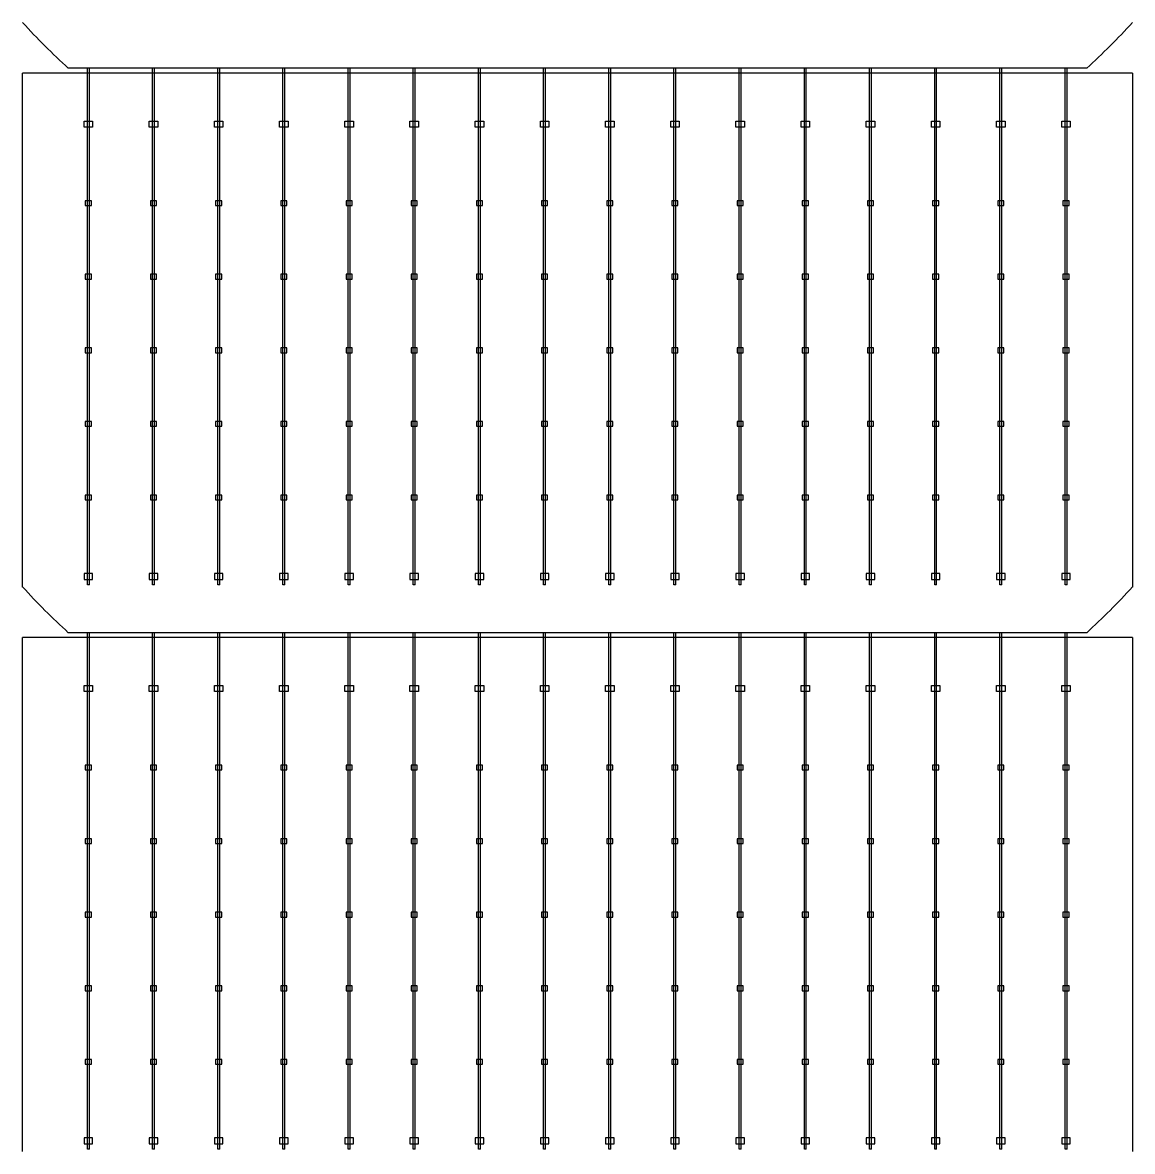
# Model space of a CAD drawing. Header units: millimetres. Extents: x 10297564 to 11610295, y -9287743 to -8409454.
# Drawn here: x 10393046 to 10395587, y -9099437 to -9096851 of the extents above; entities that cross this region are included whole.
import ezdxf

# ---------------------------------------------------------------- set-up
doc = ezdxf.new("R2010")
doc.units = ezdxf.units.MM
doc.header["$LTSCALE"] = 100

msp = doc.modelspace()

# ---------------------------------------------------------------- linework, layer by layer
for p, q in [((10395587.1, -9096967.3), (10393045.7, -9096967.3)), ((10393194.1, -9098139), (10393194.1, -9096956.1)), ((10393198.6, -9098139), (10393198.6, -9096956.1)), ((10393343.3, -9098139), (10393343.3, -9096956.1)), ((10393347.8, -9098139), (10393347.8, -9096956.1)), ((10393492.6, -9098139), (10393492.6, -9096956.1)), ((10393497, -9098139), (10393497, -9096956.1)), ((10393641.8, -9098139), (10393641.8, -9096956.1)), ((10393646.3, -9098139), (10393646.3, -9096956.1)), ((10393791.1, -9098139), (10393791.1, -9096956.1)), ((10393795.5, -9098139), (10393795.5, -9096956.1)), ((10393940.3, -9098139), (10393940.3, -9096956.1)), ((10393944.8, -9098139), (10393944.8, -9096956.1)), ((10394089.6, -9098139), (10394089.6, -9096956.1)), ((10394094, -9098139), (10394094, -9096956.1)), ((10394238.8, -9098139), (10394238.8, -9096956.1)), ((10394243.3, -9098139), (10394243.3, -9096956.1)), ((10394388.1, -9098139), (10394388.1, -9096956.1)), ((10394392.5, -9098139), (10394392.5, -9096956.1)), ((10394537.3, -9098139), (10394537.3, -9096956.1)), ((10394541.8, -9098139), (10394541.8, -9096956.1)), ((10394686.6, -9098139), (10394686.6, -9096956.1)), ((10394691, -9098139), (10394691, -9096956.1)), ((10394835.8, -9098139), (10394835.8, -9096956.1)), ((10394840.3, -9098139), (10394840.3, -9096956.1)), ((10394985.1, -9098139), (10394985.1, -9096956.1)), ((10394989.5, -9098139), (10394989.5, -9096956.1)), ((10395134.3, -9098139), (10395134.3, -9096956.1)), ((10395138.8, -9098139), (10395138.8, -9096956.1)), ((10395283.6, -9098139), (10395283.6, -9096956.1)), ((10395288, -9098139), (10395288, -9096956.1)), ((10395432.8, -9098139), (10395432.8, -9096956.1)), ((10395437.3, -9098139), (10395437.3, -9096956.1)), ((10395587.1, -9098260), (10393045.7, -9098260)), ((10393194.1, -9099431.6), (10393194.1, -9098248.7)), ((10393198.6, -9099431.6), (10393198.6, -9098248.7)), ((10393343.3, -9099431.6), (10393343.3, -9098248.7)), ((10393347.8, -9099431.6), (10393347.8, -9098248.7)), ((10393492.6, -9099431.6), (10393492.6, -9098248.7)), ((10393497, -9099431.6), (10393497, -9098248.7)), ((10393641.8, -9099431.6), (10393641.8, -9098248.7)), ((10393646.3, -9099431.6), (10393646.3, -9098248.7)), ((10393791.1, -9099431.6), (10393791.1, -9098248.7)), ((10393795.5, -9099431.6), (10393795.5, -9098248.7)), ((10393940.3, -9099431.6), (10393940.3, -9098248.7)), ((10393944.8, -9099431.6), (10393944.8, -9098248.7)), ((10394089.6, -9099431.6), (10394089.6, -9098248.7)), ((10394094, -9099431.6), (10394094, -9098248.7)), ((10394238.8, -9099431.6), (10394238.8, -9098248.7)), ((10394243.3, -9099431.6), (10394243.3, -9098248.7)), ((10394388.1, -9099431.6), (10394388.1, -9098248.7)), ((10394392.5, -9099431.6), (10394392.5, -9098248.7)), ((10394537.3, -9099431.6), (10394537.3, -9098248.7)), ((10394541.8, -9099431.6), (10394541.8, -9098248.7)), ((10394686.6, -9099431.6), (10394686.6, -9098248.7)), ((10394691, -9099431.6), (10394691, -9098248.7)), ((10394835.8, -9099431.6), (10394835.8, -9098248.7)), ((10394840.3, -9099431.6), (10394840.3, -9098248.7)), ((10394985.1, -9099431.6), (10394985.1, -9098248.7)), ((10394989.5, -9099431.6), (10394989.5, -9098248.7)), ((10395134.3, -9099431.6), (10395134.3, -9098248.7)), ((10395138.8, -9099431.6), (10395138.8, -9098248.7)), ((10395283.6, -9099431.6), (10395283.6, -9098248.7)), ((10395288, -9099431.6), (10395288, -9098248.7)), ((10395432.8, -9099431.6), (10395432.8, -9098248.7)), ((10395437.3, -9099431.6), (10395437.3, -9098248.7))]:
    msp.add_line(p, q)
for points in [[(10393045.7, -9098144.1), (10393045.7, -9096967.3)], [(10395482.4, -9096956.1), (10393150.4, -9096956.1)], [(10395587.1, -9096967.3), (10395587.1, -9098144.1)], [(10393198.6, -9098139), (10393194.1, -9098139)], [(10393347.8, -9098139), (10393343.3, -9098139)], [(10393497, -9098139), (10393492.6, -9098139)], [(10393646.3, -9098139), (10393641.8, -9098139)], [(10393795.5, -9098139), (10393791.1, -9098139)], [(10393944.8, -9098139), (10393940.3, -9098139)], [(10394094, -9098139), (10394089.6, -9098139)], [(10394243.3, -9098139), (10394238.8, -9098139)], [(10394392.5, -9098139), (10394388.1, -9098139)], [(10394541.8, -9098139), (10394537.3, -9098139)], [(10394691, -9098139), (10394686.6, -9098139)], [(10394840.3, -9098139), (10394835.8, -9098139)], [(10394989.5, -9098139), (10394985.1, -9098139)], [(10395138.8, -9098139), (10395134.3, -9098139)], [(10395288, -9098139), (10395283.6, -9098139)], [(10395437.3, -9098139), (10395432.8, -9098139)], [(10393045.7, -9099436.8), (10393045.7, -9098260)], [(10395482.4, -9098248.8), (10393150.4, -9098248.8)], [(10395587.1, -9098260), (10395587.1, -9099436.8)], [(10393198.6, -9099431.6), (10393194.1, -9099431.6)], [(10393347.8, -9099431.6), (10393343.3, -9099431.6)], [(10393497, -9099431.6), (10393492.6, -9099431.6)], [(10393646.3, -9099431.6), (10393641.8, -9099431.6)], [(10393795.5, -9099431.6), (10393791.1, -9099431.6)], [(10393944.8, -9099431.6), (10393940.3, -9099431.6)], [(10394094, -9099431.6), (10394089.6, -9099431.6)], [(10394243.3, -9099431.6), (10394238.8, -9099431.6)], [(10394392.5, -9099431.6), (10394388.1, -9099431.6)], [(10394541.8, -9099431.6), (10394537.3, -9099431.6)], [(10394691, -9099431.6), (10394686.6, -9099431.6)], [(10394840.3, -9099431.6), (10394835.8, -9099431.6)], [(10394989.5, -9099431.6), (10394985.1, -9099431.6)], [(10395138.8, -9099431.6), (10395134.3, -9099431.6)], [(10395288, -9099431.6), (10395283.6, -9099431.6)], [(10395437.3, -9099431.6), (10395432.8, -9099431.6)]]:
    msp.add_lwpolyline(points)
for points in [[(10393186.6, -9097091), (10393186.6, -9097077.1), (10393206.1, -9097077.1), (10393206.1, -9097091)], [(10393335.8, -9097091), (10393335.8, -9097077.1), (10393355.3, -9097077.1), (10393355.3, -9097091)], [(10393485.1, -9097091), (10393485.1, -9097077.1), (10393504.6, -9097077.1), (10393504.6, -9097091)], [(10393634.3, -9097091), (10393634.3, -9097077.1), (10393653.8, -9097077.1), (10393653.8, -9097091)], [(10393783.5, -9097091), (10393783.5, -9097077.1), (10393803.1, -9097077.1), (10393803.1, -9097091)], [(10393932.8, -9097091), (10393932.8, -9097077.1), (10393952.3, -9097077.1), (10393952.3, -9097091)], [(10394082, -9097091), (10394082, -9097077.1), (10394101.6, -9097077.1), (10394101.6, -9097091)], [(10394231.3, -9097091), (10394231.3, -9097077.1), (10394250.8, -9097077.1), (10394250.8, -9097091)], [(10394380.5, -9097091), (10394380.5, -9097077.1), (10394400.1, -9097077.1), (10394400.1, -9097091)], [(10394529.8, -9097091), (10394529.8, -9097077.1), (10394549.3, -9097077.1), (10394549.3, -9097091)], [(10394679, -9097091), (10394679, -9097077.1), (10394698.6, -9097077.1), (10394698.6, -9097091)], [(10394828.3, -9097091), (10394828.3, -9097077.1), (10394847.8, -9097077.1), (10394847.8, -9097091)], [(10394977.5, -9097091), (10394977.5, -9097077.1), (10394997.1, -9097077.1), (10394997.1, -9097091)], [(10395126.8, -9097091), (10395126.8, -9097077.1), (10395146.3, -9097077.1), (10395146.3, -9097091)], [(10395276, -9097091), (10395276, -9097077.1), (10395295.6, -9097077.1), (10395295.6, -9097091)], [(10395425.3, -9097091), (10395425.3, -9097077.1), (10395444.8, -9097077.1), (10395444.8, -9097091)], [(10393203.3, -9097259.4), (10393189.3, -9097259.4), (10393189.3, -9097270.5), (10393203.3, -9097270.5)], [(10393352.5, -9097259.4), (10393338.6, -9097259.4), (10393338.6, -9097270.5), (10393352.5, -9097270.5)], [(10393501.8, -9097259.4), (10393487.8, -9097259.4), (10393487.8, -9097270.5), (10393501.8, -9097270.5)], [(10393651, -9097259.4), (10393637.1, -9097259.4), (10393637.1, -9097270.5), (10393651, -9097270.5)], [(10393800.3, -9097259.4), (10393786.3, -9097259.4), (10393786.3, -9097270.5), (10393800.3, -9097270.5)], [(10393949.5, -9097259.4), (10393935.6, -9097259.4), (10393935.6, -9097270.5), (10393949.5, -9097270.5)], [(10394098.8, -9097259.4), (10394084.8, -9097259.4), (10394084.8, -9097270.5), (10394098.8, -9097270.5)], [(10394248, -9097259.4), (10394234.1, -9097259.4), (10394234.1, -9097270.5), (10394248, -9097270.5)], [(10394397.3, -9097259.4), (10394383.3, -9097259.4), (10394383.3, -9097270.5), (10394397.3, -9097270.5)], [(10394546.5, -9097259.4), (10394532.6, -9097259.4), (10394532.6, -9097270.5), (10394546.5, -9097270.5)], [(10394695.8, -9097259.4), (10394681.8, -9097259.4), (10394681.8, -9097270.5), (10394695.8, -9097270.5)], [(10394845, -9097259.4), (10394831.1, -9097259.4), (10394831.1, -9097270.5), (10394845, -9097270.5)], [(10394994.3, -9097259.4), (10394980.3, -9097259.4), (10394980.3, -9097270.5), (10394994.3, -9097270.5)], [(10395143.5, -9097259.4), (10395129.6, -9097259.4), (10395129.6, -9097270.5), (10395143.5, -9097270.5)], [(10395292.8, -9097259.4), (10395278.8, -9097259.4), (10395278.8, -9097270.5), (10395292.8, -9097270.5)], [(10395442, -9097259.4), (10395428.1, -9097259.4), (10395428.1, -9097270.5), (10395442, -9097270.5)], [(10393203.3, -9097427.9), (10393189.3, -9097427.9), (10393189.3, -9097439), (10393203.3, -9097439)], [(10393352.5, -9097427.9), (10393338.6, -9097427.9), (10393338.6, -9097439), (10393352.5, -9097439)], [(10393501.8, -9097427.9), (10393487.8, -9097427.9), (10393487.8, -9097439), (10393501.8, -9097439)], [(10393651, -9097427.9), (10393637.1, -9097427.9), (10393637.1, -9097439), (10393651, -9097439)], [(10393800.3, -9097427.9), (10393786.3, -9097427.9), (10393786.3, -9097439), (10393800.3, -9097439)], [(10393949.5, -9097427.9), (10393935.6, -9097427.9), (10393935.6, -9097439), (10393949.5, -9097439)], [(10394098.8, -9097427.9), (10394084.8, -9097427.9), (10394084.8, -9097439), (10394098.8, -9097439)], [(10394248, -9097427.9), (10394234.1, -9097427.9), (10394234.1, -9097439), (10394248, -9097439)], [(10394397.3, -9097427.9), (10394383.3, -9097427.9), (10394383.3, -9097439), (10394397.3, -9097439)], [(10394546.5, -9097427.9), (10394532.6, -9097427.9), (10394532.6, -9097439), (10394546.5, -9097439)], [(10394695.8, -9097427.9), (10394681.8, -9097427.9), (10394681.8, -9097439), (10394695.8, -9097439)], [(10394845, -9097427.9), (10394831.1, -9097427.9), (10394831.1, -9097439), (10394845, -9097439)], [(10394994.3, -9097427.9), (10394980.3, -9097427.9), (10394980.3, -9097439), (10394994.3, -9097439)], [(10395143.5, -9097427.9), (10395129.6, -9097427.9), (10395129.6, -9097439), (10395143.5, -9097439)], [(10395292.8, -9097427.9), (10395278.8, -9097427.9), (10395278.8, -9097439), (10395292.8, -9097439)], [(10395442, -9097427.9), (10395428.1, -9097427.9), (10395428.1, -9097439), (10395442, -9097439)], [(10393203.3, -9097596.4), (10393189.3, -9097596.4), (10393189.3, -9097607.5), (10393203.3, -9097607.5)], [(10393352.5, -9097596.4), (10393338.6, -9097596.4), (10393338.6, -9097607.5), (10393352.5, -9097607.5)], [(10393501.8, -9097596.4), (10393487.8, -9097596.4), (10393487.8, -9097607.5), (10393501.8, -9097607.5)], [(10393651, -9097596.4), (10393637.1, -9097596.4), (10393637.1, -9097607.5), (10393651, -9097607.5)], [(10393800.3, -9097596.4), (10393786.3, -9097596.4), (10393786.3, -9097607.5), (10393800.3, -9097607.5)], [(10393949.5, -9097596.4), (10393935.6, -9097596.4), (10393935.6, -9097607.5), (10393949.5, -9097607.5)], [(10394098.8, -9097596.4), (10394084.8, -9097596.4), (10394084.8, -9097607.5), (10394098.8, -9097607.5)], [(10394248, -9097596.4), (10394234.1, -9097596.4), (10394234.1, -9097607.5), (10394248, -9097607.5)], [(10394397.3, -9097596.4), (10394383.3, -9097596.4), (10394383.3, -9097607.5), (10394397.3, -9097607.5)], [(10394546.5, -9097596.4), (10394532.6, -9097596.4), (10394532.6, -9097607.5), (10394546.5, -9097607.5)], [(10394695.8, -9097596.4), (10394681.8, -9097596.4), (10394681.8, -9097607.5), (10394695.8, -9097607.5)], [(10394845, -9097596.4), (10394831.1, -9097596.4), (10394831.1, -9097607.5), (10394845, -9097607.5)], [(10394994.3, -9097596.4), (10394980.3, -9097596.4), (10394980.3, -9097607.5), (10394994.3, -9097607.5)], [(10395143.5, -9097596.4), (10395129.6, -9097596.4), (10395129.6, -9097607.5), (10395143.5, -9097607.5)], [(10395292.8, -9097596.4), (10395278.8, -9097596.4), (10395278.8, -9097607.5), (10395292.8, -9097607.5)], [(10395442, -9097596.4), (10395428.1, -9097596.4), (10395428.1, -9097607.5), (10395442, -9097607.5)], [(10393203.3, -9097764.9), (10393189.3, -9097764.9), (10393189.3, -9097776), (10393203.3, -9097776)], [(10393352.5, -9097764.9), (10393338.6, -9097764.9), (10393338.6, -9097776), (10393352.5, -9097776)], [(10393501.8, -9097764.9), (10393487.8, -9097764.9), (10393487.8, -9097776), (10393501.8, -9097776)], [(10393651, -9097764.9), (10393637.1, -9097764.9), (10393637.1, -9097776), (10393651, -9097776)], [(10393800.3, -9097764.9), (10393786.3, -9097764.9), (10393786.3, -9097776), (10393800.3, -9097776)], [(10393949.5, -9097764.9), (10393935.6, -9097764.9), (10393935.6, -9097776), (10393949.5, -9097776)], [(10394098.8, -9097764.9), (10394084.8, -9097764.9), (10394084.8, -9097776), (10394098.8, -9097776)], [(10394248, -9097764.9), (10394234.1, -9097764.9), (10394234.1, -9097776), (10394248, -9097776)], [(10394397.3, -9097764.9), (10394383.3, -9097764.9), (10394383.3, -9097776), (10394397.3, -9097776)], [(10394546.5, -9097764.9), (10394532.6, -9097764.9), (10394532.6, -9097776), (10394546.5, -9097776)], [(10394695.8, -9097764.9), (10394681.8, -9097764.9), (10394681.8, -9097776), (10394695.8, -9097776)], [(10394845, -9097764.9), (10394831.1, -9097764.9), (10394831.1, -9097776), (10394845, -9097776)], [(10394994.3, -9097764.9), (10394980.3, -9097764.9), (10394980.3, -9097776), (10394994.3, -9097776)], [(10395143.5, -9097764.9), (10395129.6, -9097764.9), (10395129.6, -9097776), (10395143.5, -9097776)], [(10395292.8, -9097764.9), (10395278.8, -9097764.9), (10395278.8, -9097776), (10395292.8, -9097776)], [(10395442, -9097764.9), (10395428.1, -9097764.9), (10395428.1, -9097776), (10395442, -9097776)], [(10393203.3, -9097933.4), (10393189.3, -9097933.4), (10393189.3, -9097944.5), (10393203.3, -9097944.5)], [(10393352.5, -9097933.4), (10393338.6, -9097933.4), (10393338.6, -9097944.5), (10393352.5, -9097944.5)], [(10393501.8, -9097933.4), (10393487.8, -9097933.4), (10393487.8, -9097944.5), (10393501.8, -9097944.5)], [(10393651, -9097933.4), (10393637.1, -9097933.4), (10393637.1, -9097944.5), (10393651, -9097944.5)], [(10393800.3, -9097933.4), (10393786.3, -9097933.4), (10393786.3, -9097944.5), (10393800.3, -9097944.5)], [(10393949.5, -9097933.4), (10393935.6, -9097933.4), (10393935.6, -9097944.5), (10393949.5, -9097944.5)], [(10394098.8, -9097933.4), (10394084.8, -9097933.4), (10394084.8, -9097944.5), (10394098.8, -9097944.5)], [(10394248, -9097933.4), (10394234.1, -9097933.4), (10394234.1, -9097944.5), (10394248, -9097944.5)], [(10394397.3, -9097933.4), (10394383.3, -9097933.4), (10394383.3, -9097944.5), (10394397.3, -9097944.5)], [(10394546.5, -9097933.4), (10394532.6, -9097933.4), (10394532.6, -9097944.5), (10394546.5, -9097944.5)], [(10394695.8, -9097933.4), (10394681.8, -9097933.4), (10394681.8, -9097944.5), (10394695.8, -9097944.5)], [(10394845, -9097933.4), (10394831.1, -9097933.4), (10394831.1, -9097944.5), (10394845, -9097944.5)], [(10394994.3, -9097933.4), (10394980.3, -9097933.4), (10394980.3, -9097944.5), (10394994.3, -9097944.5)], [(10395143.5, -9097933.4), (10395129.6, -9097933.4), (10395129.6, -9097944.5), (10395143.5, -9097944.5)], [(10395292.8, -9097933.4), (10395278.8, -9097933.4), (10395278.8, -9097944.5), (10395292.8, -9097944.5)], [(10395442, -9097933.4), (10395428.1, -9097933.4), (10395428.1, -9097944.5), (10395442, -9097944.5)], [(10393186.6, -9098112.9), (10393186.6, -9098126.8), (10393206.1, -9098126.8), (10393206.1, -9098112.9)], [(10393335.8, -9098112.9), (10393335.8, -9098126.8), (10393355.3, -9098126.8), (10393355.3, -9098112.9)], [(10393485.1, -9098112.9), (10393485.1, -9098126.8), (10393504.6, -9098126.8), (10393504.6, -9098112.9)], [(10393634.3, -9098112.9), (10393634.3, -9098126.8), (10393653.8, -9098126.8), (10393653.8, -9098112.9)], [(10393783.5, -9098112.9), (10393783.5, -9098126.8), (10393803.1, -9098126.8), (10393803.1, -9098112.9)], [(10393932.8, -9098112.9), (10393932.8, -9098126.8), (10393952.3, -9098126.8), (10393952.3, -9098112.9)], [(10394082, -9098112.9), (10394082, -9098126.8), (10394101.6, -9098126.8), (10394101.6, -9098112.9)], [(10394231.3, -9098112.9), (10394231.3, -9098126.8), (10394250.8, -9098126.8), (10394250.8, -9098112.9)], [(10394380.5, -9098112.9), (10394380.5, -9098126.8), (10394400.1, -9098126.8), (10394400.1, -9098112.9)], [(10394529.8, -9098112.9), (10394529.8, -9098126.8), (10394549.3, -9098126.8), (10394549.3, -9098112.9)], [(10394679, -9098112.9), (10394679, -9098126.8), (10394698.6, -9098126.8), (10394698.6, -9098112.9)], [(10394828.3, -9098112.9), (10394828.3, -9098126.8), (10394847.8, -9098126.8), (10394847.8, -9098112.9)], [(10394977.5, -9098112.9), (10394977.5, -9098126.8), (10394997.1, -9098126.8), (10394997.1, -9098112.9)], [(10395126.8, -9098112.9), (10395126.8, -9098126.8), (10395146.3, -9098126.8), (10395146.3, -9098112.9)], [(10395276, -9098112.9), (10395276, -9098126.8), (10395295.6, -9098126.8), (10395295.6, -9098112.9)], [(10395425.3, -9098112.9), (10395425.3, -9098126.8), (10395444.8, -9098126.8), (10395444.8, -9098112.9)], [(10393186.6, -9098383.7), (10393186.6, -9098369.7), (10393206.1, -9098369.7), (10393206.1, -9098383.7)], [(10393335.8, -9098383.7), (10393335.8, -9098369.7), (10393355.3, -9098369.7), (10393355.3, -9098383.7)], [(10393485.1, -9098383.7), (10393485.1, -9098369.7), (10393504.6, -9098369.7), (10393504.6, -9098383.7)], [(10393634.3, -9098383.7), (10393634.3, -9098369.7), (10393653.8, -9098369.7), (10393653.8, -9098383.7)], [(10393783.5, -9098383.7), (10393783.5, -9098369.7), (10393803.1, -9098369.7), (10393803.1, -9098383.7)], [(10393932.8, -9098383.7), (10393932.8, -9098369.7), (10393952.3, -9098369.7), (10393952.3, -9098383.7)], [(10394082, -9098383.7), (10394082, -9098369.7), (10394101.6, -9098369.7), (10394101.6, -9098383.7)], [(10394231.3, -9098383.7), (10394231.3, -9098369.7), (10394250.8, -9098369.7), (10394250.8, -9098383.7)], [(10394380.5, -9098383.7), (10394380.5, -9098369.7), (10394400.1, -9098369.7), (10394400.1, -9098383.7)], [(10394529.8, -9098383.7), (10394529.8, -9098369.7), (10394549.3, -9098369.7), (10394549.3, -9098383.7)], [(10394679, -9098383.7), (10394679, -9098369.7), (10394698.6, -9098369.7), (10394698.6, -9098383.7)], [(10394828.3, -9098383.7), (10394828.3, -9098369.7), (10394847.8, -9098369.7), (10394847.8, -9098383.7)], [(10394977.5, -9098383.7), (10394977.5, -9098369.7), (10394997.1, -9098369.7), (10394997.1, -9098383.7)], [(10395126.8, -9098383.7), (10395126.8, -9098369.7), (10395146.3, -9098369.7), (10395146.3, -9098383.7)], [(10395276, -9098383.7), (10395276, -9098369.7), (10395295.6, -9098369.7), (10395295.6, -9098383.7)], [(10395425.3, -9098383.7), (10395425.3, -9098369.7), (10395444.8, -9098369.7), (10395444.8, -9098383.7)], [(10393203.3, -9098552), (10393189.3, -9098552), (10393189.3, -9098563.2), (10393203.3, -9098563.2)], [(10393352.5, -9098552), (10393338.6, -9098552), (10393338.6, -9098563.2), (10393352.5, -9098563.2)], [(10393501.8, -9098552), (10393487.8, -9098552), (10393487.8, -9098563.2), (10393501.8, -9098563.2)], [(10393651, -9098552), (10393637.1, -9098552), (10393637.1, -9098563.2), (10393651, -9098563.2)], [(10393800.3, -9098552), (10393786.3, -9098552), (10393786.3, -9098563.2), (10393800.3, -9098563.2)], [(10393949.5, -9098552), (10393935.6, -9098552), (10393935.6, -9098563.2), (10393949.5, -9098563.2)], [(10394098.8, -9098552), (10394084.8, -9098552), (10394084.8, -9098563.2), (10394098.8, -9098563.2)], [(10394248, -9098552), (10394234.1, -9098552), (10394234.1, -9098563.2), (10394248, -9098563.2)], [(10394397.3, -9098552), (10394383.3, -9098552), (10394383.3, -9098563.2), (10394397.3, -9098563.2)], [(10394546.5, -9098552), (10394532.6, -9098552), (10394532.6, -9098563.2), (10394546.5, -9098563.2)], [(10394695.8, -9098552), (10394681.8, -9098552), (10394681.8, -9098563.2), (10394695.8, -9098563.2)], [(10394845, -9098552), (10394831.1, -9098552), (10394831.1, -9098563.2), (10394845, -9098563.2)], [(10394994.3, -9098552), (10394980.3, -9098552), (10394980.3, -9098563.2), (10394994.3, -9098563.2)], [(10395143.5, -9098552), (10395129.6, -9098552), (10395129.6, -9098563.2), (10395143.5, -9098563.2)], [(10395292.8, -9098552), (10395278.8, -9098552), (10395278.8, -9098563.2), (10395292.8, -9098563.2)], [(10395442, -9098552), (10395428.1, -9098552), (10395428.1, -9098563.2), (10395442, -9098563.2)], [(10393203.3, -9098720.5), (10393189.3, -9098720.5), (10393189.3, -9098731.7), (10393203.3, -9098731.7)], [(10393352.5, -9098720.5), (10393338.6, -9098720.5), (10393338.6, -9098731.7), (10393352.5, -9098731.7)], [(10393501.8, -9098720.5), (10393487.8, -9098720.5), (10393487.8, -9098731.7), (10393501.8, -9098731.7)], [(10393651, -9098720.5), (10393637.1, -9098720.5), (10393637.1, -9098731.7), (10393651, -9098731.7)], [(10393800.3, -9098720.5), (10393786.3, -9098720.5), (10393786.3, -9098731.7), (10393800.3, -9098731.7)], [(10393949.5, -9098720.5), (10393935.6, -9098720.5), (10393935.6, -9098731.7), (10393949.5, -9098731.7)], [(10394098.8, -9098720.5), (10394084.8, -9098720.5), (10394084.8, -9098731.7), (10394098.8, -9098731.7)], [(10394248, -9098720.5), (10394234.1, -9098720.5), (10394234.1, -9098731.7), (10394248, -9098731.7)], [(10394397.3, -9098720.5), (10394383.3, -9098720.5), (10394383.3, -9098731.7), (10394397.3, -9098731.7)], [(10394546.5, -9098720.5), (10394532.6, -9098720.5), (10394532.6, -9098731.7), (10394546.5, -9098731.7)], [(10394695.8, -9098720.5), (10394681.8, -9098720.5), (10394681.8, -9098731.7), (10394695.8, -9098731.7)], [(10394845, -9098720.5), (10394831.1, -9098720.5), (10394831.1, -9098731.7), (10394845, -9098731.7)], [(10394994.3, -9098720.5), (10394980.3, -9098720.5), (10394980.3, -9098731.7), (10394994.3, -9098731.7)], [(10395143.5, -9098720.5), (10395129.6, -9098720.5), (10395129.6, -9098731.7), (10395143.5, -9098731.7)], [(10395292.8, -9098720.5), (10395278.8, -9098720.5), (10395278.8, -9098731.7), (10395292.8, -9098731.7)], [(10395442, -9098720.5), (10395428.1, -9098720.5), (10395428.1, -9098731.7), (10395442, -9098731.7)], [(10393203.3, -9098889), (10393189.3, -9098889), (10393189.3, -9098900.2), (10393203.3, -9098900.2)], [(10393352.5, -9098889), (10393338.6, -9098889), (10393338.6, -9098900.2), (10393352.5, -9098900.2)], [(10393501.8, -9098889), (10393487.8, -9098889), (10393487.8, -9098900.2), (10393501.8, -9098900.2)], [(10393651, -9098889), (10393637.1, -9098889), (10393637.1, -9098900.2), (10393651, -9098900.2)], [(10393800.3, -9098889), (10393786.3, -9098889), (10393786.3, -9098900.2), (10393800.3, -9098900.2)], [(10393949.5, -9098889), (10393935.6, -9098889), (10393935.6, -9098900.2), (10393949.5, -9098900.2)], [(10394098.8, -9098889), (10394084.8, -9098889), (10394084.8, -9098900.2), (10394098.8, -9098900.2)], [(10394248, -9098889), (10394234.1, -9098889), (10394234.1, -9098900.2), (10394248, -9098900.2)], [(10394397.3, -9098889), (10394383.3, -9098889), (10394383.3, -9098900.2), (10394397.3, -9098900.2)], [(10394546.5, -9098889), (10394532.6, -9098889), (10394532.6, -9098900.2), (10394546.5, -9098900.2)], [(10394695.8, -9098889), (10394681.8, -9098889), (10394681.8, -9098900.2), (10394695.8, -9098900.2)], [(10394845, -9098889), (10394831.1, -9098889), (10394831.1, -9098900.2), (10394845, -9098900.2)], [(10394994.3, -9098889), (10394980.3, -9098889), (10394980.3, -9098900.2), (10394994.3, -9098900.2)], [(10395143.5, -9098889), (10395129.6, -9098889), (10395129.6, -9098900.2), (10395143.5, -9098900.2)], [(10395292.8, -9098889), (10395278.8, -9098889), (10395278.8, -9098900.2), (10395292.8, -9098900.2)], [(10395442, -9098889), (10395428.1, -9098889), (10395428.1, -9098900.2), (10395442, -9098900.2)], [(10393203.3, -9099057.5), (10393189.3, -9099057.5), (10393189.3, -9099068.7), (10393203.3, -9099068.7)], [(10393352.5, -9099057.5), (10393338.6, -9099057.5), (10393338.6, -9099068.7), (10393352.5, -9099068.7)], [(10393501.8, -9099057.5), (10393487.8, -9099057.5), (10393487.8, -9099068.7), (10393501.8, -9099068.7)], [(10393651, -9099057.5), (10393637.1, -9099057.5), (10393637.1, -9099068.7), (10393651, -9099068.7)], [(10393800.3, -9099057.5), (10393786.3, -9099057.5), (10393786.3, -9099068.7), (10393800.3, -9099068.7)], [(10393949.5, -9099057.5), (10393935.6, -9099057.5), (10393935.6, -9099068.7), (10393949.5, -9099068.7)], [(10394098.8, -9099057.5), (10394084.8, -9099057.5), (10394084.8, -9099068.7), (10394098.8, -9099068.7)], [(10394248, -9099057.5), (10394234.1, -9099057.5), (10394234.1, -9099068.7), (10394248, -9099068.7)], [(10394397.3, -9099057.5), (10394383.3, -9099057.5), (10394383.3, -9099068.7), (10394397.3, -9099068.7)], [(10394546.5, -9099057.5), (10394532.6, -9099057.5), (10394532.6, -9099068.7), (10394546.5, -9099068.7)], [(10394695.8, -9099057.5), (10394681.8, -9099057.5), (10394681.8, -9099068.7), (10394695.8, -9099068.7)], [(10394845, -9099057.5), (10394831.1, -9099057.5), (10394831.1, -9099068.7), (10394845, -9099068.7)], [(10394994.3, -9099057.5), (10394980.3, -9099057.5), (10394980.3, -9099068.7), (10394994.3, -9099068.7)], [(10395143.5, -9099057.5), (10395129.6, -9099057.5), (10395129.6, -9099068.7), (10395143.5, -9099068.7)], [(10395292.8, -9099057.5), (10395278.8, -9099057.5), (10395278.8, -9099068.7), (10395292.8, -9099068.7)], [(10395442, -9099057.5), (10395428.1, -9099057.5), (10395428.1, -9099068.7), (10395442, -9099068.7)], [(10393203.3, -9099226), (10393189.3, -9099226), (10393189.3, -9099237.2), (10393203.3, -9099237.2)], [(10393352.5, -9099226), (10393338.6, -9099226), (10393338.6, -9099237.2), (10393352.5, -9099237.2)], [(10393501.8, -9099226), (10393487.8, -9099226), (10393487.8, -9099237.2), (10393501.8, -9099237.2)], [(10393651, -9099226), (10393637.1, -9099226), (10393637.1, -9099237.2), (10393651, -9099237.2)], [(10393800.3, -9099226), (10393786.3, -9099226), (10393786.3, -9099237.2), (10393800.3, -9099237.2)], [(10393949.5, -9099226), (10393935.6, -9099226), (10393935.6, -9099237.2), (10393949.5, -9099237.2)], [(10394098.8, -9099226), (10394084.8, -9099226), (10394084.8, -9099237.2), (10394098.8, -9099237.2)], [(10394248, -9099226), (10394234.1, -9099226), (10394234.1, -9099237.2), (10394248, -9099237.2)], [(10394397.3, -9099226), (10394383.3, -9099226), (10394383.3, -9099237.2), (10394397.3, -9099237.2)], [(10394546.5, -9099226), (10394532.6, -9099226), (10394532.6, -9099237.2), (10394546.5, -9099237.2)], [(10394695.8, -9099226), (10394681.8, -9099226), (10394681.8, -9099237.2), (10394695.8, -9099237.2)], [(10394845, -9099226), (10394831.1, -9099226), (10394831.1, -9099237.2), (10394845, -9099237.2)], [(10394994.3, -9099226), (10394980.3, -9099226), (10394980.3, -9099237.2), (10394994.3, -9099237.2)], [(10395143.5, -9099226), (10395129.6, -9099226), (10395129.6, -9099237.2), (10395143.5, -9099237.2)], [(10395292.8, -9099226), (10395278.8, -9099226), (10395278.8, -9099237.2), (10395292.8, -9099237.2)], [(10395442, -9099226), (10395428.1, -9099226), (10395428.1, -9099237.2), (10395442, -9099237.2)], [(10393186.6, -9099405.5), (10393186.6, -9099419.5), (10393206.1, -9099419.5), (10393206.1, -9099405.5)], [(10393335.8, -9099405.5), (10393335.8, -9099419.5), (10393355.3, -9099419.5), (10393355.3, -9099405.5)], [(10393485.1, -9099405.5), (10393485.1, -9099419.5), (10393504.6, -9099419.5), (10393504.6, -9099405.5)], [(10393634.3, -9099405.5), (10393634.3, -9099419.5), (10393653.8, -9099419.5), (10393653.8, -9099405.5)], [(10393783.5, -9099405.5), (10393783.5, -9099419.5), (10393803.1, -9099419.5), (10393803.1, -9099405.5)], [(10393932.8, -9099405.5), (10393932.8, -9099419.5), (10393952.3, -9099419.5), (10393952.3, -9099405.5)], [(10394082, -9099405.5), (10394082, -9099419.5), (10394101.6, -9099419.5), (10394101.6, -9099405.5)], [(10394231.3, -9099405.5), (10394231.3, -9099419.5), (10394250.8, -9099419.5), (10394250.8, -9099405.5)], [(10394380.5, -9099405.5), (10394380.5, -9099419.5), (10394400.1, -9099419.5), (10394400.1, -9099405.5)], [(10394529.8, -9099405.5), (10394529.8, -9099419.5), (10394549.3, -9099419.5), (10394549.3, -9099405.5)], [(10394679, -9099405.5), (10394679, -9099419.5), (10394698.6, -9099419.5), (10394698.6, -9099405.5)], [(10394828.3, -9099405.5), (10394828.3, -9099419.5), (10394847.8, -9099419.5), (10394847.8, -9099405.5)], [(10394977.5, -9099405.5), (10394977.5, -9099419.5), (10394997.1, -9099419.5), (10394997.1, -9099405.5)], [(10395126.8, -9099405.5), (10395126.8, -9099419.5), (10395146.3, -9099419.5), (10395146.3, -9099405.5)], [(10395276, -9099405.5), (10395276, -9099419.5), (10395295.6, -9099419.5), (10395295.6, -9099405.5)], [(10395425.3, -9099405.5), (10395425.3, -9099419.5), (10395444.8, -9099419.5), (10395444.8, -9099405.5)]]:
    msp.add_lwpolyline(points, close=True)
for centre, start, end in [((10394315, -9095686.8), 222.5369, 227.4631), ((10394317.8, -9095686.8), 312.5369, 317.4631), ((10394315, -9096979.5), 222.5369, 227.4631), ((10394317.8, -9096979.5), 312.5369, 317.4631)]:
    msp.add_arc(centre, 1722.6, start, end)

doc.saveas('drawing.dxf')
